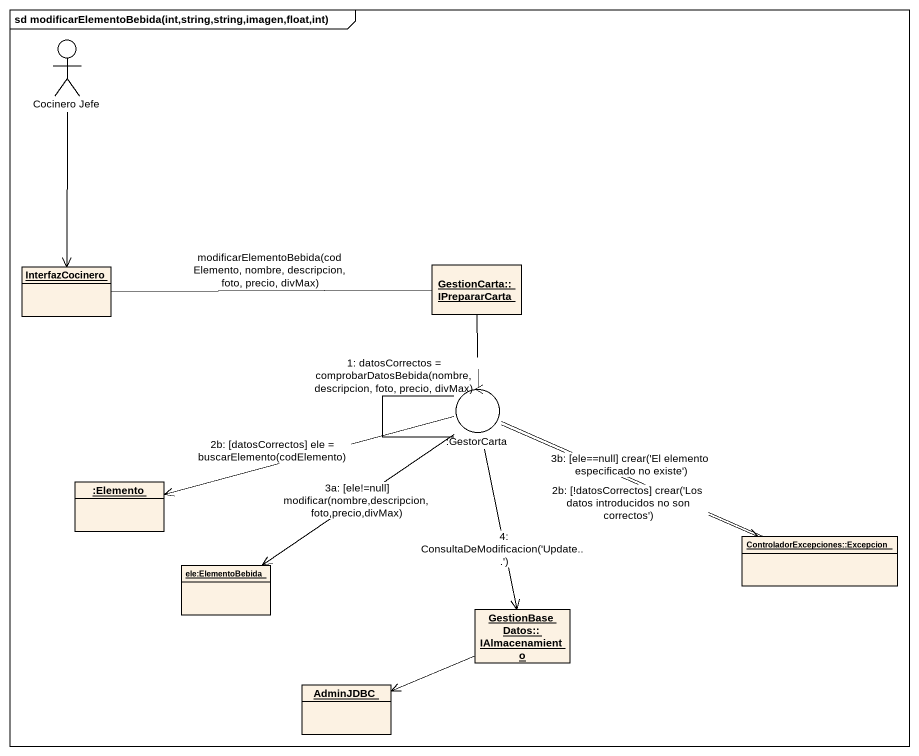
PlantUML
@startuml
mainframe sd modificarElementoBebida(int,string,string,imagen,float,int)
allowmixing
hide circle
hide empty members
actor "Cocinero Jefe" as Cocinero_Jefe
object InterfazCocinero
object "GestionCarta::IPrepararCarta" as GestionCarta_IPrepararCarta
control ":GestorCarta" as GestorCarta
object ":Elemento" as Elemento
object "ele:ElementoBebida" as ele_ElementoBebida
object "ControladorExcepciones::Excepcion" as ControladorExcepciones
object "GestionBaseDatos::IAlmacenamiento" as GestionBaseDatos
object AdminJDBC
Cocinero_Jefe --> InterfazCocinero
InterfazCocinero -right- GestionCarta_IPrepararCarta : modificarElementoBebida(codElemento, nombre, descripcion, foto, precio, divMax)
GestionCarta_IPrepararCarta -- GestorCarta
GestorCarta -- GestorCarta : 1: datosCorrectos = comprobarDatosBebida(nombre, descripcion, foto, precio, divMax)
GestorCarta -left-> Elemento : 2b: [datosCorrectos] ele = buscarElemento(codElemento)
GestorCarta --> ele_ElementoBebida : 3a: [ele!=null] modificar(nombre,descripcion,foto,precio,divMax)
GestorCarta -right- ControladorExcepciones : 3b: [ele==null] crear('El elemento especificado no existe')
GestorCarta -right-> ControladorExcepciones : 2b: [!datosCorrectos] crear('Los datos introducidos no son correctos')
GestorCarta --> GestionBaseDatos : 4: ConsultaDeModificacion('Update...')
GestionBaseDatos -left-> AdminJDBC
@enduml
